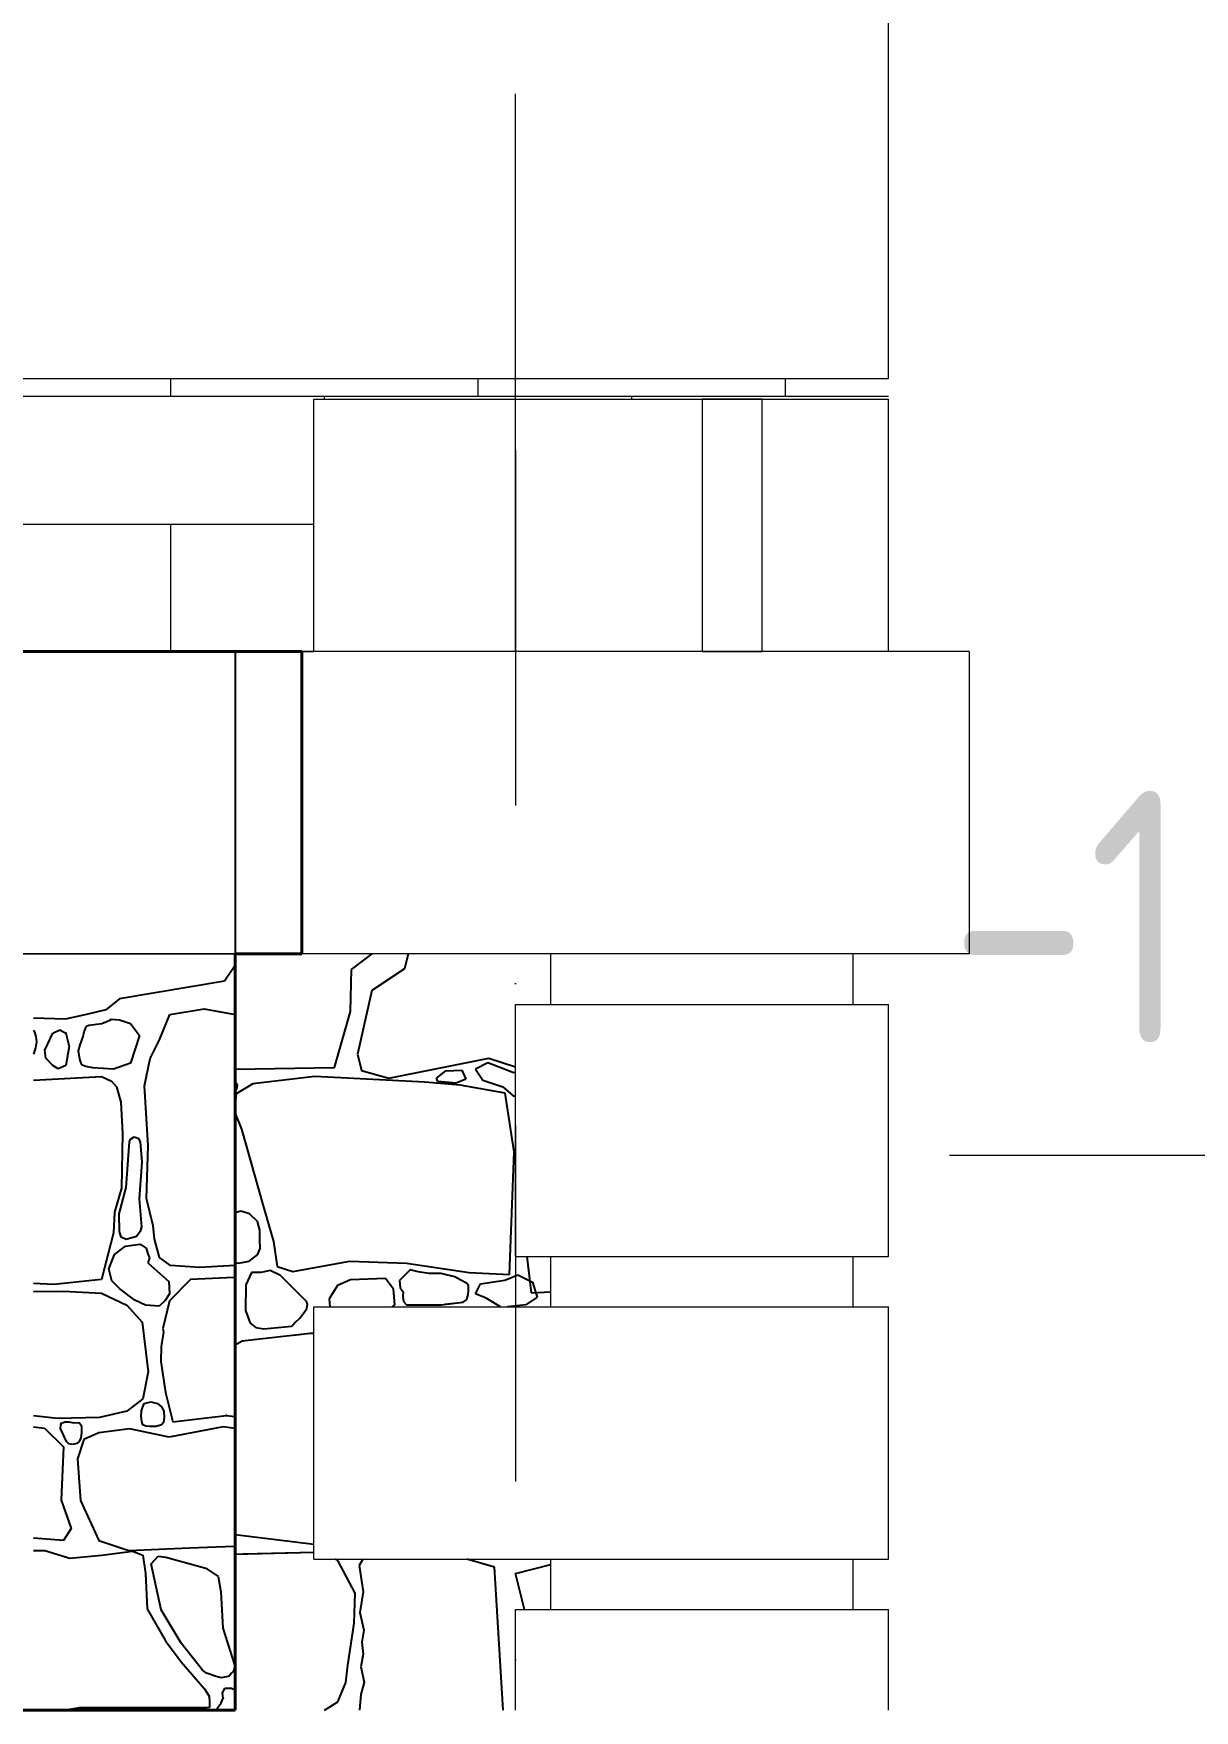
# Model space of a CAD drawing. Header units: feet. Extents: x -10410 to 374725, y -46422 to 88923.
# Drawn here: x 218122 to 219273, y 806 to 2469 of the extents above; entities that cross this region are included whole.
import ezdxf

# ---------------------------------------------------------------- set-up
doc = ezdxf.new("R2010")
doc.units = ezdxf.units.FT
doc.header["$MEASUREMENT"] = 0
doc.linetypes.add('Штрихпунктирная', pattern=[670.277762, 352.777767, -176.388884, 0, -141.111112])
for name, color, linetype, lineweight in [('Интерьер - Мебель_Ном._пера__1', 7, 'Continuous', 20), ('Интерьер - Мебель_Ном._пера__7', 7, 'Continuous', 20), ('Конструктив - Перекрытия_Ном._пера__1', 7, 'Continuous', 20), ('Конструктив - Стены Несущие_Ном._пера__120', 7, 'Continuous', 5), ('Конструктив - Стены Несущие_Ном._пера__21', 7, 'Continuous', 40)]:
    doc.layers.add(name, color=color, linetype=linetype, lineweight=lineweight)
for name, color, linetype, lineweight, true_color in [('Конструктив - Стены Несущие_Ном._пера__107', 7, 'Continuous', 5, 0xaaaaaa), ('Конструктив - Стены Несущие_Ном._пера__87', 7, 'Continuous', 25, 0x6a6a6a), ('Элемент Модели - Оси_Ном._пера__94', 7, 'Continuous', 5, 0xdc4f00)]:
    doc.layers.add(name, color=color, linetype=linetype, lineweight=lineweight, true_color=true_color)
doc.styles.add('СГЕНЕРИР_СТИЛЬ_2', font='CS_Gost2304.shx')

# ---------------------------------------------------------------- blocks, each defined once
blk = doc.blocks.new('*X12')
at = {"layer": 'Конструктив - Стены Несущие_Ном._пера__87', "linetype": 'Continuous'}
for p, q in [((218321.5, 1556.2), (218321.8, 1554.6)), ((218321.8, 1544.9), (218311.2, 1529.3)), ((218311.2, 1529.3), (218207.2, 1511.6)), ((218193.4, 1500.7), (218175.6, 1496.5)), ((218207.2, 1511.6), (218193.4, 1500.7)), ((218256.9, 1496.3), (218291.1, 1501.8)), ((218291.1, 1501.8), (218321.8, 1496.1)), ((218153.6, 1491.5), (218121.8, 1492.6)), ((218121.8, 1480.5), (218122.5, 1479.7)), ((218140.8, 1477.8), (218147.8, 1481)), ((218147.8, 1481), (218153.9, 1477.8)), ((218175.6, 1496.5), (218153.6, 1491.5)), ((218171.9, 1479), (218174.2, 1484.5)), ((218174.2, 1484.5), (218176.6, 1485.7)), ((218176.6, 1485.7), (218189.6, 1487.2)), ((218189.6, 1487.2), (218197.5, 1490.6)), ((218197.5, 1490.6), (218199.2, 1491.4)), ((218199.2, 1491.4), (218207.2, 1490.8)), ((218207.2, 1490.8), (218217.8, 1487.2)), ((218217.8, 1487.2), (218227, 1475.5)), ((218246.8, 1471.1), (218256.9, 1496.3)), ((218122.5, 1479.7), (218124.1, 1474.3)), ((218124.9, 1469.1), (218123.9, 1463.2)), ((218124.1, 1474.3), (218124.9, 1469.1)), ((218132.9, 1460.9), (218140.8, 1477.8)), ((218153.9, 1477.8), (218157.1, 1464.6)), ((218157.1, 1464.6), (218153.9, 1445.6)), ((218166.3, 1460.2), (218167.9, 1466.2)), ((218167.9, 1466.2), (218171, 1474.3)), ((218171, 1474.3), (218171.9, 1479)), ((218227, 1475.5), (218217.8, 1447.8)), ((218237.6, 1452.5), (218246.8, 1471.1)), ((218123.9, 1463.2), (218121.8, 1456.8)), ((218134.1, 1453), (218132.9, 1460.9)), ((218140.8, 1445.6), (218134.1, 1453)), ((218167.6, 1451.8), (218166.3, 1460.2)), ((218169, 1447.8), (218167.6, 1451.8)), ((218170, 1445.9), (218169, 1447.8)), ((218217.8, 1447.8), (218201, 1442.1)), ((218231.9, 1425.3), (218237.6, 1452.5)), ((218121.8, 1431), (218189.1, 1434.7)), ((218146.1, 1442.3), (218140.8, 1445.6)), ((218153.9, 1445.6), (218146.1, 1442.3)), ((218173.5, 1444.6), (218170, 1445.9)), ((218180.7, 1443.3), (218173.5, 1444.6)), ((218201, 1442.1), (218180.7, 1443.3)), ((218189.1, 1434.7), (218199, 1430.2)), ((218199, 1430.2), (218204.2, 1424.3)), ((218204.2, 1424.3), (218208.4, 1409.4)), ((218235.6, 1366.1), (218231.9, 1425.3)), ((218208.4, 1409.4), (218210.1, 1378.2)), ((218210.1, 1378.2), (218208.9, 1324)), ((218213.6, 1324.6), (218216.8, 1370)), ((218216.8, 1370), (218217.9, 1372.4)), ((218217.9, 1372.4), (218221.6, 1374.9)), ((218221.6, 1374.9), (218225.6, 1373.5)), ((218225.6, 1373.5), (218227.4, 1370)), ((218227.4, 1370), (218229.3, 1349.9)), ((218233.7, 1313.6), (218235.6, 1366.1)), ((218229.3, 1349.9), (218226.6, 1313.3)), ((218208.9, 1324), (218202.2, 1300.2)), ((218206.8, 1298.5), (218213.6, 1324.6)), ((218202.2, 1300.2), (218201, 1279.6)), ((218207, 1281.1), (218206.8, 1298.5)), ((218226.6, 1313.3), (218228.7, 1285.7)), ((218240.3, 1286.6), (218233.7, 1313.6)), ((218208.7, 1275.5), (218207, 1281.1)), ((218227.4, 1281.1), (218223.8, 1276)), ((218228.7, 1285.7), (218227.4, 1281.1)), ((218241.6, 1273.7), (218240.3, 1286.6)), ((218201, 1279.6), (218189.1, 1233.3)), ((218202, 1258.1), (218213, 1266.4)), ((218213.8, 1272.9), (218208.7, 1275.5)), ((218213, 1266.4), (218220, 1267.5)), ((218223.8, 1276), (218213.8, 1272.9)), ((218220, 1267.5), (218227.4, 1268.4)), ((218227.4, 1268.4), (218233.5, 1264.4)), ((218233.5, 1264.4), (218235.3, 1259)), ((218246.8, 1255.1), (218241.6, 1273.7)), ((218196.6, 1244.1), (218202, 1258.1)), ((218235.3, 1259), (218236.7, 1254.8)), ((218236.7, 1254.8), (218235.3, 1249.9)), ((218235.3, 1249.9), (218256.1, 1231.5)), ((218257.7, 1247.4), (218246.8, 1255.1)), ((218286.4, 1245.2), (218257.7, 1247.4)), ((218321.8, 1247.3), (218286.4, 1245.2)), ((218189.1, 1233.3), (218141.8, 1228.4)), ((218199.5, 1232), (218196.6, 1244.1)), ((218207.5, 1224.2), (218199.5, 1232)), ((218256.1, 1231.5), (218256.7, 1219.3)), ((218277.5, 1233.3), (218256.5, 1212.3)), ((218320.6, 1235.3), (218277.5, 1233.3)), ((218321.8, 1235.1), (218320.6, 1235.3)), ((218141.8, 1228.4), (218121.8, 1229.4)), ((218121.8, 1221.5), (218151.4, 1221.7)), ((218151.4, 1221.7), (218189.1, 1219.7)), ((218189.1, 1219.7), (218214.3, 1208)), ((218222.1, 1212.9), (218207.5, 1224.2)), ((218256.7, 1219.3), (218252.4, 1212.7)), ((218214.3, 1208), (218229.4, 1191)), ((218232.7, 1208), (218222.1, 1212.9)), ((218246.4, 1207), (218232.7, 1208)), ((218252.4, 1212.7), (218246.4, 1207)), ((218256.5, 1212.3), (218250.1, 1184.9)), ((218229.4, 1191), (218235.4, 1141.7)), ((218250.6, 1181.1), (218248.2, 1167)), ((218250.1, 1184.9), (218250.6, 1181.1)), ((218248.2, 1167), (218248, 1152.2)), ((218248, 1152.2), (218252.6, 1121.3)), ((218235.4, 1141.7), (218230.2, 1115.2)), ((218230.2, 1115.2), (218214.3, 1103)), ((218252.6, 1121.3), (218259.8, 1092.3)), ((218145.5, 1095.4), (218121.8, 1098.1)), ((218214.3, 1103), (218187.3, 1096.6)), ((218228.4, 1097.9), (218228.7, 1103.2)), ((218229.2, 1092.7), (218228.4, 1097.9)), ((218228.7, 1103.2), (218230.2, 1107)), ((218230.2, 1107), (218231.5, 1110.5)), ((218231.5, 1110.5), (218238.2, 1112.1)), ((218238.2, 1112.1), (218244.8, 1110.6)), ((218244.8, 1110.6), (218248.8, 1107)), ((218248.8, 1107), (218251.1, 1102.9)), ((218251.1, 1102.9), (218251.5, 1096.5)), ((218259.8, 1092.3), (218312.8, 1098.4)), ((218312.8, 1098.4), (218321.8, 1097.6)), ((218121.8, 1087.4), (218132.6, 1085.9)), ((218132.6, 1085.9), (218151.4, 1067.6)), ((218187.3, 1096.6), (218145.5, 1095.4)), ((218148.6, 1085.5), (218148.8, 1088.9)), ((218154.5, 1072.6), (218148.6, 1085.5)), ((218148.8, 1088.9), (218149.4, 1091.3)), ((218149.4, 1091.3), (218151.4, 1091.6)), ((218151.4, 1091.6), (218152.7, 1092.1)), ((218152.7, 1092.1), (218156.8, 1092.3)), ((218156.8, 1092.3), (218161.9, 1091.2)), ((218161.9, 1091.2), (218167.2, 1091.6)), ((218167.2, 1091.6), (218169.5, 1088.2)), ((218169.3, 1081.5), (218168.7, 1076.3)), ((218169.5, 1088.2), (218169.3, 1081.5)), ((218186.4, 1081.5), (218171.7, 1074.8)), ((218216.8, 1085.2), (218186.4, 1081.5)), ((218256.2, 1077), (218216.8, 1085.2)), ((218230.2, 1089.4), (218229.2, 1092.7)), ((218233.1, 1087.9), (218230.2, 1089.4)), ((218237.2, 1087.5), (218233.1, 1087.9)), ((218243.5, 1087.6), (218237.2, 1087.5)), ((218248.8, 1089.4), (218243.5, 1087.6)), ((218250.7, 1091.6), (218248.8, 1089.4)), ((218251.5, 1096.5), (218250.7, 1091.6)), ((218309.7, 1087.4), (218256.2, 1077)), ((218321.8, 1085.5), (218309.7, 1087.4)), ((218151.4, 1067.6), (218149.2, 1014.6)), ((218156.7, 1070.4), (218154.5, 1072.6)), ((218160.4, 1069.8), (218156.7, 1070.4)), ((218164.6, 1070.7), (218160.4, 1069.8)), ((218167.2, 1072.6), (218164.6, 1070.7)), ((218171.7, 1074.8), (218165.3, 1055.7)), ((218168.7, 1076.3), (218167.2, 1072.6)), ((218165.3, 1055.7), (218168.5, 1014.1)), ((218149.2, 1014.6), (218159.1, 986.4)), ((218168.5, 1014.1), (218186.4, 974.7)), ((218159.1, 986.4), (218151.4, 974.7)), ((218151.4, 974.7), (218121.8, 976.9)), ((218121.8, 964.7), (218133.1, 964.8)), ((218133.1, 964.8), (218157.9, 957.1)), ((218186.4, 974.7), (218216.3, 964.8)), ((218216.3, 964.8), (218276.3, 967.3)), ((218276.3, 967.3), (218320.6, 969)), ((218320.6, 969), (218321.8, 969.3)), ((218157.9, 957.1), (218189.6, 960.1)), ((218189.6, 960.1), (218219.8, 964.1)), ((218219.8, 964.1), (218230.2, 960.1)), ((218230.2, 960.1), (218232.9, 942)), ((218238.5, 951.5), (218245.5, 958.9)), ((218248.3, 905.9), (218238.5, 951.5)), ((218245.5, 958.9), (218253, 957.9)), ((218253, 957.9), (218292.6, 947.2)), ((218321.8, 949.9), (218321.6, 949.5)), ((218321.6, 949.5), (218321.8, 946.8)), ((218232.9, 942), (218234.4, 906.9)), ((218292.6, 947.2), (218305, 938.8)), ((218305, 938.8), (218307.5, 923.7)), ((218307.5, 923.7), (218309.4, 887.8)), ((218234.4, 906.9), (218252.5, 875.2)), ((218268.3, 872.9), (218248.3, 905.9)), ((218309.4, 887.8), (218321.4, 850.4)), ((218252.5, 875.2), (218268.3, 854.4)), ((218289.4, 845.9), (218268.3, 872.9)), ((218268.3, 854.4), (218291.4, 827.6)), ((218321.4, 850.4), (218320.2, 845.1)), ((218293.2, 843.1), (218289.4, 845.9)), ((218303, 839.7), (218293.2, 843.1)), ((218307.5, 838.4), (218303, 839.7)), ((218313, 839.4), (218307.5, 838.4)), ((218315.9, 840), (218313, 839.4)), ((218318.1, 843), (218315.9, 840)), ((218320.2, 845.1), (218318.1, 843)), ((218291.4, 827.6), (218295.8, 820.1)), ((218295.8, 820.1), (218296.4, 813.8)), ((218308, 813.5), (218309.7, 818.4)), ((218309.3, 823.2), (218311.4, 828.1)), ((218309.7, 818.4), (218309.3, 823.2)), ((218311.4, 828.1), (218318, 828.2)), ((218318, 828.2), (218321.8, 826.6)), ((218167, 808.8), (218153.7, 806.2)), ((218293.8, 808.5), (218167, 808.8)), ((218296.4, 808.9), (218293.8, 808.5)), ((218296.4, 813.8), (218296.4, 808.9)), ((218302.7, 806.2), (218302.8, 806.6)), ((218302.8, 806.6), (218308, 813.5))]:
    blk.add_line(p, q, dxfattribs=at)
for p in [(218153.9, 1477.8), (218140.8, 1445.6), (218312.8, 1098.4), (218309.7, 818.4)]:
    blk.add_point(p, dxfattribs=at)
blk = doc.blocks.new('Штриховка_6', base_point=(0, 0))
at = {"layer": 'Конструктив - Стены Несущие_Ном._пера__87', "linetype": 'Continuous'}
blk.add_blockref('*X12', (0, 0), dxfattribs=at)
blk = doc.blocks.new('*X16')
at = {"layer": 'Конструктив - Стены Несущие_Ном._пера__87', "linetype": 'Continuous'}
for p, q in [((218437, 1540.9), (218457.7, 1556.2)), ((218493.2, 1556.2), (218489.5, 1541.4)), ((218436, 1499.1), (218437, 1540.9)), ((218489.5, 1541.4), (218457.3, 1519.9)), ((218457.3, 1519.9), (218443.2, 1456.7)), ((218420.4, 1443.6), (218436, 1499.1)), ((218443.2, 1456.7), (218446.9, 1440.6)), ((218474.1, 1433.2), (218573.2, 1453)), ((218572.3, 1448.3), (218560.2, 1442.1)), ((218597, 1438.8), (218572.3, 1448.3)), ((218573.2, 1453), (218599.7, 1444.2)), ((218321.8, 1442), (218420.4, 1443.6)), ((218400.6, 1434.7), (218339.4, 1427.5)), ((218509.8, 1429.2), (218400.6, 1434.7)), ((218446.9, 1440.6), (218474.1, 1433.2)), ((218521.4, 1433), (218530.5, 1440.3)), ((218522.8, 1429.7), (218521.4, 1433)), ((218530.5, 1440.3), (218546.4, 1440.9)), ((218550.5, 1432.1), (218540.8, 1428.2)), ((218546.4, 1440.9), (218550.5, 1432.1)), ((218560.2, 1442.1), (218567.3, 1430.9)), ((218567.3, 1430.9), (218587, 1424.4)), ((218599.7, 1438.5), (218597, 1438.8)), ((218322, 1429.2), (218321.8, 1429.3)), ((218321.8, 1420.2), (218323.4, 1421.7)), ((218322.8, 1417.6), (218321.8, 1407.6)), ((218323.9, 1426), (218322, 1429.2)), ((218339.4, 1427.5), (218322.8, 1417.6)), ((218323.4, 1421.7), (218323.9, 1426)), ((218544.7, 1426), (218509.8, 1429.2)), ((218540.8, 1428.2), (218522.8, 1429.7)), ((218589.5, 1418.1), (218544.7, 1426)), ((218587, 1424.4), (218597.3, 1415.6)), ((218598.5, 1359.9), (218589.5, 1418.1)), ((218597.3, 1415.6), (218599.7, 1415.1)), ((218321.8, 1398.1), (218328.1, 1382.4)), ((218328.1, 1382.4), (218349.5, 1306.6)), ((218593.8, 1238.3), (218598.5, 1359.9)), ((218327.5, 1301), (218321.8, 1299.4)), ((218335.8, 1298.6), (218327.5, 1301)), ((218343.8, 1291), (218335.8, 1298.6)), ((218349.5, 1306.6), (218359.9, 1271)), ((218346.1, 1282.4), (218343.8, 1291)), ((218346.3, 1273), (218346.1, 1282.4)), ((218343.8, 1257.8), (218346.4, 1264)), ((218346.4, 1264), (218346.3, 1273)), ((218359.9, 1271), (218363.4, 1246.4)), ((218321.8, 1250.2), (218324.9, 1249.5)), ((218324.9, 1249.5), (218335.6, 1251.5)), ((218335.6, 1251.5), (218343.8, 1257.8)), ((218379, 1241.2), (218435.5, 1251.6)), ((218435.5, 1251.6), (218491.7, 1249.7)), ((218491.7, 1249.7), (218553.9, 1240.2)), ((218610.8, 1256.2), (218615.2, 1220.1)), ((218337.9, 1240.5), (218332.3, 1228.1)), ((218347.6, 1240.2), (218337.9, 1240.5)), ((218356.3, 1242.4), (218347.6, 1240.2)), ((218366.6, 1237.3), (218356.3, 1242.4)), ((218363.4, 1246.4), (218379, 1241.2)), ((218392.4, 1211.5), (218366.6, 1237.3)), ((218436, 1233.1), (218423.1, 1227.6)), ((218470.7, 1234.5), (218436, 1233.1)), ((218478.8, 1223.9), (218470.7, 1234.5)), ((218491.7, 1239.5), (218484.8, 1232.3)), ((218484.8, 1232.3), (218485.4, 1225.2)), ((218495.3, 1242.9), (218491.7, 1239.5)), ((218503.1, 1241.1), (218495.3, 1242.9)), ((218513.8, 1239.3), (218503.1, 1241.1)), ((218525.9, 1239.5), (218513.8, 1239.3)), ((218539.6, 1235.9), (218525.9, 1239.5)), ((218545.5, 1232.6), (218539.6, 1235.9)), ((218551.1, 1229.9), (218545.5, 1232.6)), ((218553.9, 1240.2), (218593.8, 1238.3)), ((218564.9, 1229), (218589.1, 1232.6)), ((218589.1, 1232.6), (218602.1, 1238)), ((218602.1, 1238), (218616.6, 1230.8)), ((218616.6, 1230.8), (218621.3, 1216)), ((218322.3, 1226.9), (218321.8, 1227.4)), ((218322, 1212), (218322.3, 1226.9)), ((218332.3, 1228.1), (218332, 1202.6)), ((218423.1, 1227.6), (218414.8, 1214.2)), ((218414.8, 1214.2), (218415.6, 1206.2)), ((218480.2, 1208.3), (218478.8, 1223.9)), ((218485.4, 1225.2), (218488.3, 1221.1)), ((218488.3, 1221.1), (218488.1, 1216.7)), ((218488.1, 1216.7), (218488.7, 1211.6)), ((218553.2, 1227.6), (218551.1, 1229.9)), ((218551.6, 1213.6), (218552.7, 1218.5)), ((218552.7, 1218.5), (218553.2, 1222.4)), ((218553.2, 1222.4), (218553.2, 1227.6)), ((218560.2, 1219.2), (218564.9, 1229)), ((218570.7, 1214.9), (218560.2, 1219.2)), ((218584.8, 1206.2), (218570.7, 1214.9)), ((218621.3, 1216), (218610.1, 1208.4)), ((218615.2, 1220.1), (218634.7, 1221.1)), ((218321.8, 1211), (218322, 1212)), ((218332, 1202.6), (218336.5, 1190.1)), ((218385.7, 1194.9), (218389.9, 1200.5)), ((218389.9, 1200.5), (218392.7, 1204.7)), ((218393.4, 1208.9), (218392.4, 1211.5)), ((218392.7, 1204.7), (218393.4, 1208.9)), ((218477.6, 1206.2), (218480.2, 1208.3)), ((218488.7, 1211.6), (218491.7, 1208.3)), ((218491.7, 1208.3), (218525.9, 1208.3)), ((218525.9, 1208.3), (218547.7, 1211)), ((218547.7, 1211), (218551.6, 1213.6)), ((218610.1, 1208.4), (218591.7, 1206.2)), ((218336.5, 1190.1), (218342.2, 1185.9)), ((218342.2, 1185.9), (218350, 1184.5)), ((218350, 1184.5), (218377.8, 1187.2)), ((218377.8, 1187.2), (218381.6, 1191.4)), ((218381.5, 1191.2), (218385.7, 1194.9)), ((218328.7, 1172.4), (218321.8, 1168.2)), ((218396.1, 1179.8), (218328.7, 1172.4)), ((218399.7, 1179.8), (218396.1, 1179.8)), ((218321.8, 980.4), (218399.7, 971)), ((218399.7, 962.7), (218321.8, 960.7)), ((218423.6, 954.9), (218420.9, 956.2)), ((218440.7, 922.2), (218423.6, 954.9)), ((218448.2, 956.2), (218444.6, 949.9)), ((218444.6, 949.9), (218448.6, 923.8)), ((218578.8, 948), (218551.3, 956.2)), ((218587.4, 806.2), (218578.8, 948)), ((218599.7, 941.7), (218634.7, 950.8)), ((218608.7, 906.2), (218599.7, 941.7)), ((218439.9, 892.5), (218440.7, 922.2)), ((218448.6, 923.8), (218445.3, 903.3)), ((218445.3, 903.3), (218449.3, 885.8)), ((218433.5, 851.1), (218439.9, 892.5)), ((218449.3, 885.8), (218447.4, 873.7)), ((218447.4, 873.7), (218448.5, 861.8)), ((218431.5, 833.8), (218433.5, 851.1)), ((218448.5, 861.8), (218446.3, 849.3)), ((218446.3, 849.3), (218449.7, 834.1)), ((218423.6, 814.5), (218431.5, 833.8)), ((218449.7, 834.1), (218446.2, 821.8)), ((218446.2, 821.8), (218445.1, 806.6)), ((218410.2, 806.2), (218423.6, 814.5)), ((218445.1, 806.6), (218445.1, 806.2))]:
    blk.add_line(p, q, dxfattribs=at)
blk = doc.blocks.new('Штриховка_8', base_point=(0, 0))
at = {"layer": 'Конструктив - Стены Несущие_Ном._пера__87', "linetype": 'Continuous'}
blk.add_blockref('*X16', (0, 0), dxfattribs=at)
blk = doc.blocks.new('*X24')
at = {"layer": 'Конструктив - Стены Несущие_Ном._пера__87', "linetype": 'Continuous'}
for p, q in [((218437, 1540.9), (218457.7, 1556.2)), ((218493.2, 1556.2), (218489.5, 1541.4)), ((218436, 1499.1), (218437, 1540.9)), ((218489.5, 1541.4), (218457.3, 1519.9)), ((218457.3, 1519.9), (218443.2, 1456.7)), ((218420.4, 1443.6), (218436, 1499.1)), ((218443.2, 1456.7), (218446.9, 1440.6)), ((218474.1, 1433.2), (218573.2, 1453)), ((218572.3, 1448.3), (218560.2, 1442.1)), ((218597, 1438.8), (218572.3, 1448.3)), ((218573.2, 1453), (218599.7, 1444.2)), ((218321.8, 1442), (218420.4, 1443.6)), ((218400.6, 1434.7), (218339.4, 1427.5)), ((218509.8, 1429.2), (218400.6, 1434.7)), ((218446.9, 1440.6), (218474.1, 1433.2)), ((218521.4, 1433), (218530.5, 1440.3)), ((218522.8, 1429.7), (218521.4, 1433)), ((218530.5, 1440.3), (218546.4, 1440.9)), ((218550.5, 1432.1), (218540.8, 1428.2)), ((218546.4, 1440.9), (218550.5, 1432.1)), ((218560.2, 1442.1), (218567.3, 1430.9)), ((218567.3, 1430.9), (218587, 1424.4)), ((218599.7, 1438.5), (218597, 1438.8)), ((218322, 1429.2), (218321.8, 1429.3)), ((218321.8, 1420.2), (218323.4, 1421.7)), ((218322.8, 1417.6), (218321.8, 1407.6)), ((218323.9, 1426), (218322, 1429.2)), ((218339.4, 1427.5), (218322.8, 1417.6)), ((218323.4, 1421.7), (218323.9, 1426)), ((218544.7, 1426), (218509.8, 1429.2)), ((218540.8, 1428.2), (218522.8, 1429.7)), ((218589.5, 1418.1), (218544.7, 1426)), ((218587, 1424.4), (218597.3, 1415.6)), ((218598.5, 1359.9), (218589.5, 1418.1)), ((218597.3, 1415.6), (218599.7, 1415.1)), ((218321.8, 1398.1), (218328.1, 1382.4)), ((218328.1, 1382.4), (218338.9, 1344.1)), ((218593.8, 1238.3), (218598.5, 1359.9)), ((218610.8, 1256.2), (218615.2, 1220.1)), ((218529.7, 1243.9), (218553.9, 1240.2)), ((218539.6, 1235.9), (218529.7, 1238.5)), ((218545.5, 1232.6), (218539.6, 1235.9)), ((218551.1, 1229.9), (218545.5, 1232.6)), ((218553.9, 1240.2), (218593.8, 1238.3)), ((218564.9, 1229), (218589.1, 1232.6)), ((218589.1, 1232.6), (218602.1, 1238)), ((218602.1, 1238), (218616.6, 1230.8)), ((218616.6, 1230.8), (218621.3, 1216)), ((218553.2, 1227.6), (218551.1, 1229.9)), ((218551.6, 1213.6), (218552.7, 1218.5)), ((218552.7, 1218.5), (218553.2, 1222.4)), ((218553.2, 1222.4), (218553.2, 1227.6)), ((218560.2, 1219.2), (218564.9, 1229)), ((218570.7, 1214.9), (218560.2, 1219.2)), ((218584.8, 1206.2), (218570.7, 1214.9)), ((218621.3, 1216), (218610.1, 1208.4)), ((218615.2, 1220.1), (218634.7, 1221.1)), ((218529.7, 1208.8), (218547.7, 1211)), ((218547.7, 1211), (218551.6, 1213.6)), ((218610.1, 1208.4), (218591.7, 1206.2))]:
    blk.add_line(p, q, dxfattribs=at)
blk = doc.blocks.new('Штриховка_12', base_point=(0, 0))
at = {"layer": 'Конструктив - Стены Несущие_Ном._пера__87', "linetype": 'Continuous'}
blk.add_blockref('*X24', (0, 0), dxfattribs=at)
blk = doc.blocks.new('*X26')
at = {"layer": 'Конструктив - Стены Несущие_Ном._пера__87', "linetype": 'Continuous'}
for p, q in [((218396.1, 1179.8), (218379.7, 1178)), ((218399.7, 1179.8), (218396.1, 1179.8)), ((218329.7, 979.5), (218399.7, 971)), ((218399.7, 962.7), (218329.7, 960.9)), ((218423.6, 954.9), (218420.9, 956.2)), ((218440.7, 922.2), (218423.6, 954.9)), ((218448.2, 956.2), (218444.6, 949.9)), ((218444.6, 949.9), (218448.6, 923.8)), ((218578.8, 948), (218551.3, 956.2)), ((218587.4, 806.2), (218578.8, 948)), ((218599.7, 941.7), (218634.7, 950.8)), ((218608.7, 906.2), (218599.7, 941.7)), ((218439.9, 892.5), (218440.7, 922.2)), ((218448.6, 923.8), (218445.3, 903.3)), ((218445.3, 903.3), (218449.3, 885.8)), ((218434.5, 857.2), (218439.9, 892.5)), ((218449.3, 885.8), (218447.4, 873.7)), ((218447.4, 873.7), (218448.5, 861.8)), ((218448.5, 861.8), (218447.7, 857.2))]:
    blk.add_line(p, q, dxfattribs=at)
blk = doc.blocks.new('Штриховка_13', base_point=(0, 0))
at = {"layer": 'Конструктив - Стены Несущие_Ном._пера__87', "linetype": 'Continuous'}
blk.add_blockref('*X26', (0, 0), dxfattribs=at)

msp = doc.modelspace()

# ---------------------------------------------------------------- hatches: boundary and pattern name
at = {"layer": 'Конструктив - Стены Несущие_Ном._пера__107', "linetype": 'Continuous'}
h = msp.add_hatch(dxfattribs=at)
h.set_pattern_fill('ЧЕРЕПИЦА_02', color=256, style=0, pattern_type=2)
h.set_pattern_definition([(0, (211399.68, 3506.22), (0, 127), []), (90, (211399.68, 3506.22), (-304.8, 0), [127, -127]), (90, (211552.08, 3633.22), (-304.8, 0), [127, -127])])
h.paths.add_polyline_path([(212768.52471, 2106.22004), (212768.52471, 1856.22003), (218399.67994, 1856.22003), (218399.67994, 2106.22004), (218969.67988, 2106.22004), (218969.67988, 2126.92004), (212768.52471, 2126.92004)])

# ---------------------------------------------------------------- linework, layer by layer
at = {"layer": 'Интерьер - Мебель_Ном._пера__1', "linetype": 'Continuous'}
msp.add_line((219796.25452, 1356.22003), (219030.19283, 1356.22003), dxfattribs=at)
at = {"layer": 'Интерьер - Мебель_Ном._пера__7', "linetype": 'Continuous'}
for p, q in [((218969.67988, 2156.22003), (218969.67988, 2406.22003)), ((218399.67988, 2106.22003), (218969.67988, 2106.22003)), ((218399.67988, 1856.22003), (218399.67988, 2106.22003)), ((218599.67988, 1856.22003), (218599.67988, 2106.22003)), ((218969.67988, 1856.22003), (218969.67988, 2106.22003)), ((218634.67988, 1506.22003), (218634.67988, 1556.22003)), ((218934.67988, 1506.22003), (218934.67988, 1556.22003)), ((218599.67988, 1506.22003), (218969.67988, 1506.22003)), ((218599.67988, 1256.22003), (218599.67988, 1506.22003)), ((218969.67988, 1256.22003), (218969.67988, 1506.22003)), ((218599.67988, 1256.22003), (218969.67988, 1256.22003)), ((218634.67988, 1206.22003), (218634.67988, 1256.22003)), ((218934.67988, 1206.22003), (218934.67988, 1256.22003)), ((218399.67988, 1206.22003), (218969.67988, 1206.22003)), ((218399.67988, 956.22003), (218399.67988, 1206.22003)), ((218969.67988, 956.22003), (218969.67988, 1206.22003)), ((218399.67988, 956.22003), (218969.67988, 956.22003)), ((218634.67988, 906.22003), (218634.67988, 956.22003)), ((218934.67988, 906.22003), (218934.67988, 956.22003)), ((218599.67988, 906.22003), (218969.67988, 906.22003)), ((218599.67988, 806.22003), (218599.67988, 906.22003)), ((218969.67988, 806.22003), (218969.67988, 906.22003))]:
    msp.add_line(p, q, dxfattribs=at)
at = {"layer": 'Конструктив - Перекрытия_Ном._пера__1', "linetype": 'Continuous'}
for p, q in [((218308.67424, 1856.22), (212644.61795, 1856.22)), ((218321.80721, 1856.22), (218308.67424, 1856.22)), ((218387.98666, 1856.22), (218321.80721, 1856.22)), ((219049.67999, 1856.22003), (218321.80727, 1856.22003)), ((218387.98666, 1556.22003), (218387.98666, 1856.22)), ((219049.67999, 1856.22003), (219049.67999, 1556.22003)), ((218387.98666, 1556.22003), (203749.67973, 1556.22003)), ((212644.61795, 1556.22003), (218308.67424, 1556.22003)), ((218308.67424, 1556.22003), (218321.80721, 1556.22003)), ((218321.80721, 1556.22003), (218387.98666, 1556.22003)), ((219049.67999, 1556.22003), (218321.80727, 1556.22003))]:
    msp.add_line(p, q, dxfattribs=at)
at = {"layer": 'Конструктив - Стены Несущие_Ном._пера__120', "linetype": 'Continuous'}
for p, q in [((218969.67988, 2126.92002), (218969.67988, 2506.22003)), ((212522.7396, 2126.92002), (218969.67988, 2126.92002)), ((218784.67988, 2106.22003), (218784.67988, 1856.22003)), ((218844.33317, 2106.22003), (218784.67988, 2106.22003)), ((218844.33317, 1856.22003), (218844.33317, 2106.22003)), ((212644.61793, 1856.22003), (218399.67988, 1856.22003)), ((218784.67988, 1856.22003), (218844.33317, 1856.22003))]:
    msp.add_line(p, q, dxfattribs=at)
at = {"layer": 'Конструктив - Стены Несущие_Ном._пера__21', "linetype": 'Continuous'}
for p, q in [((212644.61793, 1856.22003), (218321.80727, 1856.22003)), ((218321.80727, 1856.22003), (218387.98666, 1856.22003)), ((218387.98666, 1856.22003), (218387.98666, 1556.22003)), ((218321.80727, 1556.22003), (218321.80727, 806.22003)), ((218387.98666, 1556.22003), (218321.80727, 1556.22003)), ((218321.80727, 806.22003), (212644.61793, 806.22003))]:
    msp.add_line(p, q, dxfattribs=at)
at = {"layer": 'Конструктив - Стены Несущие_Ном._пера__87', "linetype": 'Continuous'}
for p, q in [((218121.80727, 1856.22003), (212644.61793, 1856.22003)), ((218121.80727, 1856.22003), (218321.80727, 1856.22003)), ((218321.80727, 1856.22003), (218321.80727, 806.22003))]:
    msp.add_line(p, q, dxfattribs=at)
at = {"layer": 'Элемент Модели - Оси_Ном._пера__94', "linetype": 'Штрихпунктирная'}
for q in [(218599.67988, 3056.22003), (218599.67988, -143.77997)]:
    msp.add_line((218599.67988, 2056.22003), q, dxfattribs=at)

# ---------------------------------------------------------------- block references
at = {"layer": 'Конструктив - Стены Несущие_Ном._пера__87', "linetype": 'Continuous'}
for name in ['Штриховка_6', 'Штриховка_8', 'Штриховка_12', 'Штриховка_13']:
    msp.add_blockref(name, (0, 0), dxfattribs=at)

# ---------------------------------------------------------------- texts
at = {"layer": 'Интерьер - Мебель_Ном._пера__1', "linetype": 'Continuous', "insert": (219030.19391, 1409.67619), "char_height": 250, "attachment_point": 7, "style": 'СГЕНЕРИР_СТИЛЬ_2'}
msp.add_mtext('\\A1;{\\FCS_Gost2304.shx;-1,050}', dxfattribs=at)

doc.saveas('drawing.dxf')
